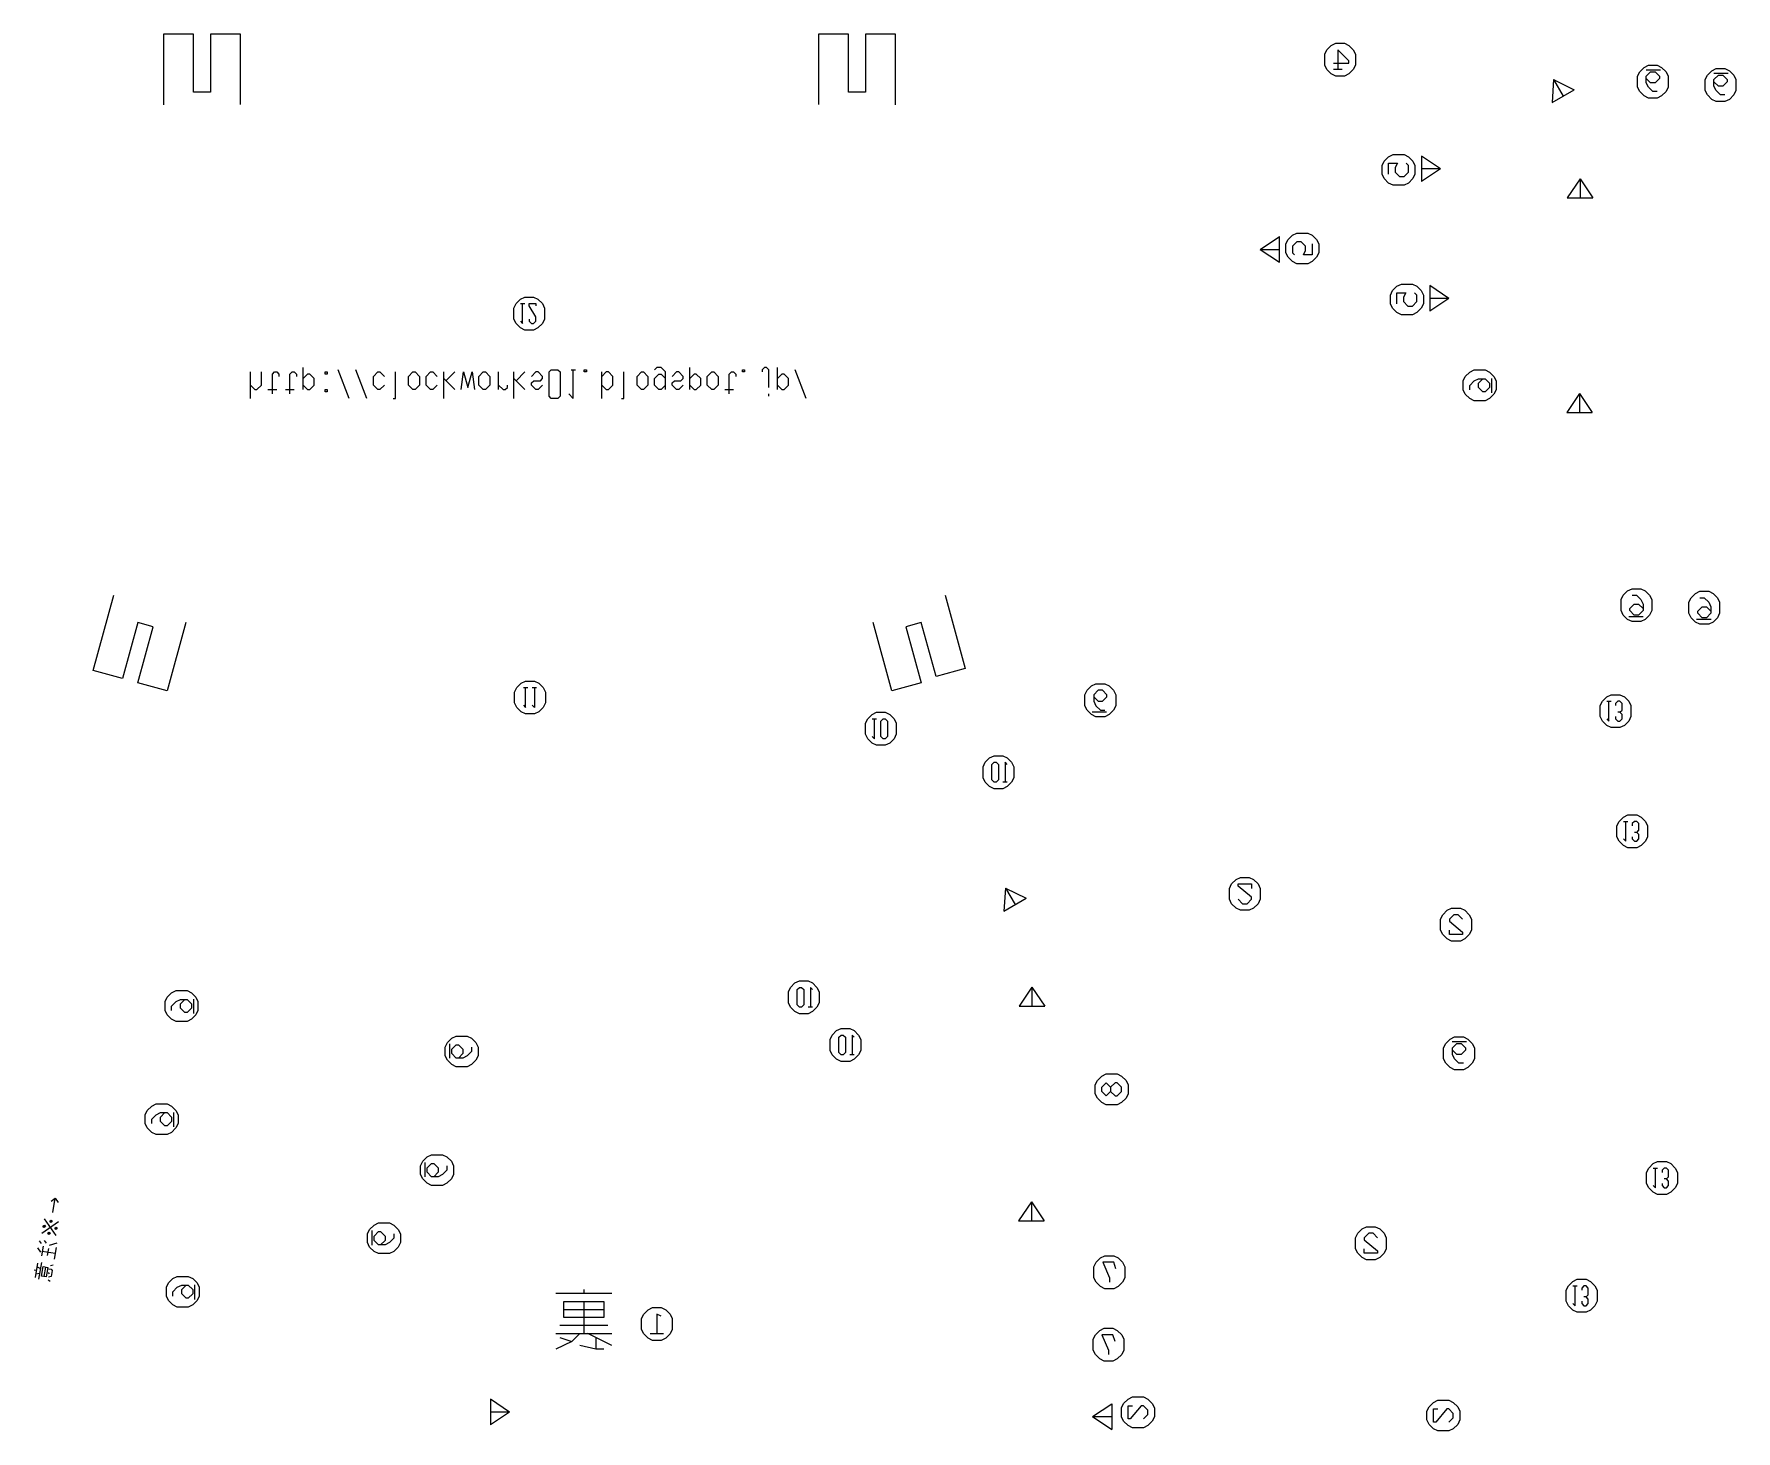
# Model space of a CAD drawing. Units: millimetres on the paper. Extents: x -203 to 63, y -144 to 75.
import ezdxf

# ---------------------------------------------------------------- set-up
doc = ezdxf.new("R2010")
doc.units = ezdxf.units.MM
doc.layers.add('1-D', color=5, linetype='Continuous', lineweight=25)

msp = doc.modelspace()

# ---------------------------------------------------------------- linework, layer by layer
at = {"layer": '1-D'}
for p, q in [((-182.56, 74.784), (-182.56, 63.731)), ((-177.91, 74.784), (-182.56, 74.784)), ((-177.91, 65.684), (-177.91, 74.784)), ((-175.21, 74.784), (-175.21, 65.684)), ((-170.56, 74.784), (-175.21, 74.784)), ((-170.56, 63.784), (-170.56, 74.784)), ((-80.06, 74.784), (-80.06, 63.784)), ((-75.41, 74.784), (-80.06, 74.784)), ((-75.41, 65.684), (-75.41, 74.784)), ((-72.71, 74.784), (-72.71, 65.684)), ((-68.06, 74.784), (-72.71, 74.784)), ((-68.06, 63.731), (-68.06, 74.784)), ((48.416, 68.873), (49.103, 69.561)), ((49.103, 69.561), (49.791, 69.905)), ((49.791, 69.905), (51.166, 69.905)), ((51.166, 69.905), (51.853, 69.561)), ((51.853, 69.561), (52.541, 68.873)), ((59.703, 69.028), (60.39, 69.372)), ((60.39, 69.372), (61.765, 69.372)), ((61.765, 69.372), (62.453, 69.028)), ((1.884, 69.22), (0.509, 69.22)), ((34.946, 67.649), (34.714, 64.051)), ((34.946, 67.649), (38.179, 66.051)), ((34.946, 67.649), (36.446, 65.051)), ((48.072, 68.186), (48.416, 68.873)), ((48.072, 66.467), (48.072, 68.186)), ((49.414, 69.178), (51.671, 69.178)), ((49.447, 68.186), (50.135, 68.873)), ((49.447, 67.155), (49.447, 68.186)), ((50.135, 67.155), (49.447, 67.842)), ((49.791, 66.467), (49.447, 67.155)), ((50.135, 68.873), (50.822, 68.873)), ((50.822, 67.155), (50.135, 67.155)), ((50.822, 68.873), (51.51, 68.186)), ((51.51, 67.842), (50.822, 67.155)), ((51.51, 68.186), (51.51, 67.842)), ((52.541, 68.873), (52.885, 68.186)), ((52.885, 68.186), (52.885, 66.467)), ((58.672, 67.653), (59.015, 68.341)), ((58.672, 65.934), (58.672, 67.653)), ((59.015, 68.341), (59.703, 69.028)), ((60.014, 68.645), (62.271, 68.645)), ((60.047, 67.653), (60.734, 68.341)), ((60.047, 66.622), (60.047, 67.653)), ((60.734, 66.622), (60.047, 67.309)), ((60.39, 65.934), (60.047, 66.622)), ((60.734, 68.341), (61.422, 68.341)), ((61.422, 66.622), (60.734, 66.622)), ((61.422, 68.341), (62.109, 67.653)), ((62.109, 67.309), (61.422, 66.622)), ((62.109, 67.653), (62.109, 67.309)), ((62.453, 69.028), (63.14, 68.341)), ((63.14, 68.341), (63.484, 67.653)), ((63.484, 67.653), (63.484, 65.934)), ((-175.21, 65.684), (-177.91, 65.684)), ((-72.71, 65.684), (-75.41, 65.684)), ((34.714, 64.051), (38.179, 66.051)), ((48.416, 65.78), (48.072, 66.467)), ((49.103, 65.092), (48.416, 65.78)), ((49.791, 64.748), (49.103, 65.092)), ((50.478, 65.78), (49.791, 66.467)), ((51.166, 64.748), (49.791, 64.748)), ((51.166, 65.78), (50.478, 65.78)), ((51.853, 65.092), (51.166, 64.748)), ((52.541, 65.78), (51.853, 65.092)), ((52.885, 66.467), (52.541, 65.78)), ((59.015, 65.247), (58.672, 65.934)), ((59.703, 64.559), (59.015, 65.247)), ((60.39, 64.216), (59.703, 64.559)), ((61.078, 65.247), (60.39, 65.934)), ((61.765, 64.216), (60.39, 64.216)), ((61.765, 65.247), (61.078, 65.247)), ((62.453, 64.559), (61.765, 64.216)), ((63.14, 65.247), (62.453, 64.559)), ((63.484, 65.934), (63.14, 65.247)), ((9.131, 55.593), (9.818, 55.937)), ((9.818, 55.937), (11.537, 55.937)), ((11.537, 55.937), (12.224, 55.593)), ((8.099, 54.218), (8.443, 54.906)), ((8.099, 52.843), (8.099, 54.218)), ((8.443, 54.906), (9.131, 55.593)), ((9.131, 54.562), (10.506, 54.562)), ((9.131, 52.843), (9.131, 54.562)), ((10.506, 54.562), (10.162, 53.875)), ((10.162, 53.875), (10.162, 53.187)), ((12.224, 54.218), (11.881, 54.562)), ((12.224, 55.593), (12.912, 54.906)), ((12.224, 53.187), (12.224, 54.218)), ((12.912, 54.906), (13.256, 54.218)), ((13.256, 54.218), (13.256, 52.843)), ((14.254, 55.697), (14.254, 51.697)), ((17.254, 53.697), (14.254, 55.697)), ((17.254, 53.697), (14.254, 51.697)), ((17.254, 53.697), (14.254, 53.697)), ((8.443, 52.156), (8.099, 52.843)), ((9.131, 51.468), (8.443, 52.156)), ((9.818, 51.125), (9.131, 51.468)), ((11.537, 51.125), (9.818, 51.125)), ((10.162, 53.187), (10.849, 52.5)), ((10.849, 52.5), (11.537, 52.5)), ((11.537, 52.5), (12.224, 53.187)), ((12.224, 51.468), (11.537, 51.125)), ((12.912, 52.156), (12.224, 51.468)), ((13.256, 52.843), (12.912, 52.156)), ((39.09, 52.15), (37.09, 49.15)), ((39.09, 52.15), (41.09, 49.15)), ((39.09, 52.15), (39.09, 49.15)), ((37.09, 49.15), (41.09, 49.15)), ((-10.951, 41.077), (-7.951, 43.077)), ((-7.951, 39.077), (-7.951, 43.077)), ((-6.954, 41.931), (-6.61, 42.618)), ((-6.61, 42.618), (-5.922, 43.306)), ((-5.922, 43.306), (-5.235, 43.649)), ((-5.235, 43.649), (-3.516, 43.649)), ((-3.516, 43.649), (-2.829, 43.306)), ((-2.829, 43.306), (-2.141, 42.618)), ((-2.141, 42.618), (-1.797, 41.931)), ((-10.951, 41.077), (-7.951, 39.077)), ((-10.951, 41.077), (-7.951, 41.077)), ((-6.954, 40.556), (-6.954, 41.931)), ((-6.61, 39.868), (-6.954, 40.556)), ((-5.235, 42.274), (-5.922, 41.587)), ((-5.922, 41.587), (-5.922, 40.556)), ((-5.922, 40.556), (-5.579, 40.212)), ((-4.547, 42.274), (-5.235, 42.274)), ((-3.86, 41.587), (-4.547, 42.274)), ((-4.204, 40.212), (-3.86, 40.899)), ((-2.829, 40.212), (-4.204, 40.212)), ((-3.86, 40.899), (-3.86, 41.587)), ((-2.829, 41.931), (-2.829, 40.212)), ((-1.797, 40.556), (-2.141, 39.868)), ((-1.797, 41.931), (-1.797, 40.556)), ((-5.922, 39.181), (-6.61, 39.868)), ((-5.235, 38.837), (-5.922, 39.181)), ((-3.516, 38.837), (-5.235, 38.837)), ((-2.829, 39.181), (-3.516, 38.837)), ((-2.141, 39.868), (-2.829, 39.181)), ((9.408, 33.939), (9.752, 34.626)), ((9.752, 34.626), (10.439, 35.314)), ((10.439, 35.314), (11.127, 35.657)), ((11.127, 35.657), (12.845, 35.657)), ((12.845, 35.657), (13.533, 35.314)), ((13.533, 35.314), (14.22, 34.626)), ((14.22, 34.626), (14.564, 33.939)), ((15.562, 35.418), (15.562, 31.418)), ((18.562, 33.418), (15.562, 35.418)), ((-126.732, 32.595), (-126.044, 32.595)), ((9.408, 32.564), (9.408, 33.939)), ((9.752, 31.876), (9.408, 32.564)), ((10.439, 34.282), (11.814, 34.282)), ((10.439, 32.564), (10.439, 34.282)), ((11.814, 34.282), (11.47, 33.595)), ((11.47, 33.595), (11.47, 32.907)), ((11.47, 32.907), (12.158, 32.22)), ((12.158, 32.22), (12.845, 32.22)), ((12.845, 32.22), (13.533, 32.907)), ((13.533, 33.939), (13.189, 34.282)), ((13.533, 32.907), (13.533, 33.939)), ((14.564, 32.564), (14.22, 31.876)), ((14.564, 33.939), (14.564, 32.564)), ((18.562, 33.418), (15.562, 31.418)), ((18.562, 33.418), (15.562, 33.418)), ((10.439, 31.189), (9.752, 31.876)), ((11.127, 30.845), (10.439, 31.189)), ((12.845, 30.845), (11.127, 30.845)), ((13.533, 31.189), (12.845, 30.845)), ((14.22, 31.876), (13.533, 31.189)), ((-168.988, 17.775), (-168.988, 21.9)), ((-160.738, 19.15), (-160.738, 22.587)), ((-153.52, 17.775), (-155.238, 22.243)), ((-150.77, 17.775), (-152.488, 22.243)), ((-138.738, 17.775), (-138.738, 21.9)), ((-138.395, 20.525), (-137.02, 21.9)), ((-130.145, 19.15), (-130.145, 21.9)), ((-127.738, 17.775), (-127.738, 21.9)), ((-127.395, 20.525), (-126.02, 21.9)), ((-118.801, 22.243), (-118.113, 22.243)), ((-113.988, 17.775), (-113.988, 21.9)), ((-100.238, 19.15), (-100.238, 22.587)), ((-86.488, 19.15), (-86.488, 22.587)), ((-82.02, 17.775), (-83.738, 22.243)), ((21.132, 21.187), (21.82, 21.875)), ((21.82, 21.875), (22.507, 22.218)), ((22.507, 22.218), (24.226, 22.218)), ((24.226, 22.218), (24.914, 21.875)), ((24.914, 21.875), (25.601, 21.187)), ((-166.238, 19.15), (-164.863, 19.15)), ((-163.488, 19.15), (-162.113, 19.15)), ((-137.02, 19.15), (-138.738, 20.868)), ((-126.02, 19.15), (-127.738, 20.868)), ((-94.738, 19.15), (-93.363, 19.15)), ((20.789, 20.5), (21.132, 21.187)), ((20.789, 19.125), (20.789, 20.5)), ((21.132, 18.437), (20.789, 19.125)), ((21.82, 19.812), (22.507, 20.5)), ((21.82, 19.125), (21.82, 19.812)), ((22.507, 20.5), (23.195, 20.843)), ((23.195, 20.156), (23.882, 20.843)), ((23.195, 20.843), (24.226, 20.843)), ((23.195, 19.468), (23.195, 20.156)), ((23.882, 18.781), (23.195, 19.468)), ((24.226, 18.781), (23.882, 18.781)), ((24.226, 20.843), (24.914, 20.156)), ((24.914, 19.468), (24.226, 18.781)), ((24.914, 20.156), (24.914, 19.468)), ((25.218, 20.876), (25.218, 18.619)), ((25.601, 21.187), (25.945, 20.5)), ((25.945, 19.125), (25.601, 18.437)), ((25.945, 20.5), (25.945, 19.125)), ((-87.863, 18.118), (-87.863, 18.462)), ((21.82, 17.75), (21.132, 18.437)), ((22.507, 17.406), (21.82, 17.75)), ((24.226, 17.406), (22.507, 17.406)), ((24.914, 17.75), (24.226, 17.406)), ((25.601, 18.437), (24.914, 17.75)), ((39.005, 18.56), (37.005, 15.56)), ((39.005, 18.56), (41.005, 15.56)), ((39.005, 18.56), (39.005, 15.56)), ((37.005, 15.56), (41.005, 15.56)), ((45.501, -13.726), (45.845, -13.039)), ((45.845, -13.039), (46.532, -12.351)), ((46.532, -12.351), (47.22, -12.008)), ((47.22, -12.008), (48.595, -12.008)), ((47.22, -13.039), (47.907, -13.039)), ((47.907, -13.039), (48.595, -13.726)), ((48.595, -12.008), (49.282, -12.351)), ((49.282, -12.351), (49.97, -13.039)), ((49.97, -13.039), (50.314, -13.726)), ((56.463, -13.453), (57.151, -12.765)), ((57.151, -12.765), (57.838, -12.421)), ((57.838, -12.421), (59.213, -12.421)), ((59.213, -12.421), (59.901, -12.765)), ((59.901, -12.765), (60.588, -13.453)), ((45.501, -15.445), (45.501, -13.726)), ((45.845, -16.133), (45.501, -15.445)), ((46.876, -15.101), (47.564, -14.414)), ((46.876, -15.445), (46.876, -15.101)), ((47.564, -16.133), (46.876, -15.445)), ((47.564, -14.414), (48.251, -14.414)), ((48.251, -14.414), (48.939, -15.101)), ((48.939, -15.445), (48.251, -16.133)), ((48.595, -13.726), (48.939, -14.414)), ((48.939, -14.414), (48.939, -15.445)), ((50.314, -15.445), (49.97, -16.133)), ((50.314, -13.726), (50.314, -15.445)), ((56.12, -14.14), (56.463, -13.453)), ((56.12, -15.859), (56.12, -14.14)), ((56.463, -16.546), (56.12, -15.859)), ((57.495, -15.515), (58.182, -14.828)), ((57.495, -15.859), (57.495, -15.515)), ((58.182, -16.546), (57.495, -15.859)), ((57.838, -13.453), (58.526, -13.453)), ((58.182, -14.828), (58.87, -14.828)), ((58.526, -13.453), (59.213, -14.14)), ((58.87, -14.828), (59.557, -15.515)), ((59.557, -15.859), (58.87, -16.546)), ((59.213, -14.14), (59.557, -14.828)), ((59.557, -14.828), (59.557, -15.859)), ((60.588, -13.453), (60.932, -14.14)), ((60.932, -15.859), (60.588, -16.546)), ((60.932, -14.14), (60.932, -15.859)), ((-184.18, -17.954), (-186.611, -17.288)), ((-64.009, -17.288), (-66.439, -17.954)), ((46.532, -16.82), (45.845, -16.133)), ((47.22, -17.164), (46.532, -16.82)), ((48.972, -16.437), (46.715, -16.437)), ((48.595, -17.164), (47.22, -17.164)), ((48.251, -16.133), (47.564, -16.133)), ((49.282, -16.82), (48.595, -17.164)), ((49.97, -16.133), (49.282, -16.82)), ((57.151, -17.234), (56.463, -16.546)), ((57.838, -17.578), (57.151, -17.234)), ((59.59, -16.851), (57.333, -16.851)), ((59.213, -17.578), (57.838, -17.578)), ((58.87, -16.546), (58.182, -16.546)), ((59.901, -17.234), (59.213, -17.578)), ((60.588, -16.546), (59.901, -17.234)), ((-126.262, -27.49), (-125.575, -27.49)), ((-124.887, -27.49), (-124.2, -27.49)), ((42.585, -29.625), (43.273, -28.938)), ((43.273, -28.938), (43.96, -28.594)), ((43.96, -28.594), (45.335, -28.594)), ((45.335, -28.594), (46.023, -28.938)), ((46.023, -28.938), (46.71, -29.625)), ((-35.023, -31.318), (-37.275, -31.318)), ((42.241, -30.313), (42.585, -29.625)), ((42.241, -32.031), (42.241, -30.313)), ((43.273, -29.625), (43.96, -29.625)), ((43.616, -32.719), (43.616, -29.625)), ((44.991, -29.625), (44.648, -29.969)), ((44.648, -29.969), (44.648, -30.313)), ((45.335, -29.625), (44.991, -29.625)), ((45.335, -31.344), (44.991, -31.344)), ((45.679, -29.969), (45.335, -29.625)), ((45.335, -31.344), (45.679, -31)), ((45.679, -31.688), (45.335, -31.344)), ((45.679, -31), (45.679, -29.969)), ((45.679, -32.375), (45.679, -31.688)), ((46.71, -29.625), (47.054, -30.313)), ((47.054, -30.313), (47.054, -32.031)), ((-71.692, -32.387), (-71.005, -32.387)), ((42.585, -32.719), (42.241, -32.031)), ((43.273, -33.406), (42.585, -32.719)), ((43.273, -32.375), (43.616, -32.719)), ((43.96, -33.75), (43.273, -33.406)), ((45.335, -33.75), (43.96, -33.75)), ((44.648, -32.031), (44.648, -32.375)), ((44.648, -32.375), (44.991, -32.719)), ((44.991, -32.719), (45.335, -32.719)), ((45.335, -32.719), (45.679, -32.375)), ((46.023, -33.406), (45.335, -33.75)), ((46.71, -32.719), (46.023, -33.406)), ((47.054, -32.031), (46.71, -32.719)), ((-50.553, -42.273), (-51.241, -42.273)), ((45.196, -48.425), (45.884, -47.738)), ((45.884, -47.738), (46.571, -47.394)), ((46.571, -47.394), (47.946, -47.394)), ((47.946, -47.394), (48.634, -47.738)), ((48.634, -47.738), (49.321, -48.425)), ((44.852, -49.113), (45.196, -48.425)), ((44.852, -50.832), (44.852, -49.113)), ((45.884, -48.425), (46.571, -48.425)), ((46.227, -51.519), (46.227, -48.425)), ((47.602, -48.425), (47.259, -48.769)), ((47.259, -48.769), (47.259, -49.113)), ((47.946, -48.425), (47.602, -48.425)), ((47.946, -50.144), (47.602, -50.144)), ((48.29, -48.769), (47.946, -48.425)), ((47.946, -50.144), (48.29, -49.8)), ((48.29, -50.488), (47.946, -50.144)), ((48.29, -49.8), (48.29, -48.769)), ((48.29, -51.175), (48.29, -50.488)), ((49.321, -48.425), (49.665, -49.113)), ((49.665, -49.113), (49.665, -50.832)), ((45.196, -51.519), (44.852, -50.832)), ((45.884, -52.207), (45.196, -51.519)), ((45.884, -51.175), (46.227, -51.519)), ((46.571, -52.55), (45.884, -52.207)), ((47.946, -52.55), (46.571, -52.55)), ((47.259, -50.832), (47.259, -51.175)), ((47.259, -51.175), (47.602, -51.519)), ((47.602, -51.519), (47.946, -51.519)), ((47.946, -51.519), (48.29, -51.175)), ((48.634, -52.207), (47.946, -52.55)), ((49.321, -51.519), (48.634, -52.207)), ((49.665, -50.832), (49.321, -51.519)), ((-50.828, -58.856), (-51.06, -62.454)), ((-51.06, -62.454), (-47.596, -60.454)), ((-50.828, -58.856), (-47.596, -60.454)), ((-50.828, -58.856), (-49.328, -61.454)), ((-46.684, -74.355), (-48.684, -77.355)), ((-46.684, -74.355), (-44.684, -77.355)), ((-46.684, -74.355), (-46.684, -77.355)), ((-182.343, -76.625), (-182, -75.938)), ((-182.343, -78), (-182.343, -76.625)), ((-182, -75.938), (-181.312, -75.25)), ((-181.312, -75.25), (-180.625, -74.906)), ((-181.312, -77.313), (-180.625, -76.625)), ((-180.625, -74.906), (-178.906, -74.906)), ((-180.625, -76.625), (-179.937, -76.281)), ((-179.937, -76.969), (-179.25, -76.281)), ((-179.937, -76.281), (-178.906, -76.281)), ((-179.937, -77.656), (-179.937, -76.969)), ((-178.906, -74.906), (-178.218, -75.25)), ((-178.906, -76.281), (-178.218, -76.969)), ((-178.218, -75.25), (-177.531, -75.938)), ((-178.218, -76.969), (-178.218, -77.656)), ((-177.914, -76.248), (-177.914, -78.505)), ((-177.531, -75.938), (-177.187, -76.625)), ((-177.187, -76.625), (-177.187, -78)), ((-182, -78.688), (-182.343, -78)), ((-181.312, -79.375), (-182, -78.688)), ((-181.312, -78), (-181.312, -77.313)), ((-180.625, -79.719), (-181.312, -79.375)), ((-178.906, -79.719), (-180.625, -79.719)), ((-179.25, -78.344), (-179.937, -77.656)), ((-178.906, -78.344), (-179.25, -78.344)), ((-178.218, -77.656), (-178.906, -78.344)), ((-178.218, -79.375), (-178.906, -79.719)), ((-177.531, -78.688), (-178.218, -79.375)), ((-177.187, -78), (-177.531, -78.688)), ((-81.018, -77.49), (-81.705, -77.49)), ((-48.684, -77.355), (-44.684, -77.355)), ((-138.161, -83.046), (-137.474, -82.358)), ((-137.474, -82.358), (-136.786, -82.014)), ((-136.786, -82.014), (-135.067, -82.014)), ((-135.067, -82.014), (-134.38, -82.358)), ((-134.38, -82.358), (-133.692, -83.046)), ((18.076, -83.171), (18.764, -82.483)), ((18.764, -82.483), (19.451, -82.14)), ((19.451, -82.14), (20.826, -82.14)), ((20.826, -82.14), (21.514, -82.483)), ((21.514, -82.483), (22.201, -83.171)), ((-138.505, -83.733), (-138.161, -83.046)), ((-138.505, -85.108), (-138.505, -83.733)), ((-138.161, -85.796), (-138.505, -85.108)), ((-137.778, -85.485), (-137.778, -83.228)), ((-137.474, -84.077), (-136.786, -83.389)), ((-137.474, -84.764), (-137.474, -84.077)), ((-136.786, -85.452), (-137.474, -84.764)), ((-136.786, -83.389), (-136.442, -83.389)), ((-136.442, -83.389), (-135.755, -84.077)), ((-135.755, -84.764), (-136.442, -85.452)), ((-135.755, -84.077), (-135.755, -84.764)), ((-135.067, -85.108), (-135.755, -85.452)), ((-134.38, -84.421), (-135.067, -85.108)), ((-134.38, -83.733), (-134.38, -84.421)), ((-133.692, -83.046), (-133.349, -83.733)), ((-133.349, -85.108), (-133.692, -85.796)), ((-133.349, -83.733), (-133.349, -85.108)), ((-74.494, -84.946), (-75.181, -84.946)), ((17.733, -83.858), (18.076, -83.171)), ((17.733, -85.577), (17.733, -83.858)), ((19.075, -82.866), (21.332, -82.866)), ((19.108, -83.858), (19.795, -83.171)), ((19.108, -84.89), (19.108, -83.858)), ((19.795, -84.89), (19.108, -84.202)), ((19.451, -85.577), (19.108, -84.89)), ((19.795, -83.171), (20.483, -83.171)), ((20.483, -84.89), (19.795, -84.89)), ((20.483, -83.171), (21.17, -83.858)), ((21.17, -84.202), (20.483, -84.89)), ((21.17, -83.858), (21.17, -84.202)), ((22.201, -83.171), (22.545, -83.858)), ((22.545, -83.858), (22.545, -85.577)), ((-137.474, -86.483), (-138.161, -85.796)), ((-136.786, -86.827), (-137.474, -86.483)), ((-135.755, -85.452), (-136.786, -85.452)), ((-135.067, -86.827), (-136.786, -86.827)), ((-134.38, -86.483), (-135.067, -86.827)), ((-133.692, -85.796), (-134.38, -86.483)), ((18.076, -86.265), (17.733, -85.577)), ((18.764, -86.952), (18.076, -86.265)), ((19.451, -87.296), (18.764, -86.952)), ((20.139, -86.265), (19.451, -85.577)), ((20.826, -87.296), (19.451, -87.296)), ((20.826, -86.265), (20.139, -86.265)), ((21.514, -86.952), (20.826, -87.296)), ((22.201, -86.265), (21.514, -86.952)), ((22.545, -85.577), (22.201, -86.265)), ((-185.121, -93.651), (-184.434, -92.964)), ((-184.434, -92.964), (-183.746, -92.62)), ((-183.746, -92.62), (-182.027, -92.62)), ((-182.027, -92.62), (-181.34, -92.964)), ((-181.34, -92.964), (-180.652, -93.651)), ((-185.465, -94.339), (-185.121, -93.651)), ((-185.465, -95.714), (-185.465, -94.339)), ((-185.121, -96.401), (-185.465, -95.714)), ((-184.434, -95.026), (-183.746, -94.339)), ((-184.434, -95.714), (-184.434, -95.026)), ((-183.746, -94.339), (-183.059, -93.995)), ((-183.059, -94.683), (-182.371, -93.995)), ((-183.059, -93.995), (-182.027, -93.995)), ((-183.059, -95.37), (-183.059, -94.683)), ((-182.371, -96.058), (-183.059, -95.37)), ((-182.027, -93.995), (-181.34, -94.683)), ((-181.34, -95.37), (-182.027, -96.058)), ((-181.34, -94.683), (-181.34, -95.37)), ((-181.035, -93.962), (-181.035, -96.219)), ((-180.652, -93.651), (-180.309, -94.339)), ((-180.309, -95.714), (-180.652, -96.401)), ((-180.309, -94.339), (-180.309, -95.714)), ((-184.434, -97.089), (-185.121, -96.401)), ((-183.746, -97.433), (-184.434, -97.089)), ((-182.027, -97.433), (-183.746, -97.433)), ((-182.027, -96.058), (-182.371, -96.058)), ((-181.34, -97.089), (-182.027, -97.433)), ((-180.652, -96.401), (-181.34, -97.089)), ((-142.011, -101.615), (-141.323, -100.928)), ((-141.323, -100.928), (-140.636, -100.584)), ((-140.636, -100.584), (-138.917, -100.584)), ((-138.917, -100.584), (-138.23, -100.928)), ((-138.23, -100.928), (-137.542, -101.615)), ((-142.355, -102.303), (-142.011, -101.615)), ((-142.355, -103.678), (-142.355, -102.303)), ((-142.011, -104.365), (-142.355, -103.678)), ((-141.628, -104.055), (-141.628, -101.798)), ((-141.323, -102.647), (-140.636, -101.959)), ((-141.323, -103.334), (-141.323, -102.647)), ((-140.636, -104.022), (-141.323, -103.334)), ((-140.636, -101.959), (-140.292, -101.959)), ((-140.292, -101.959), (-139.605, -102.647)), ((-139.605, -103.334), (-140.292, -104.022)), ((-139.605, -102.647), (-139.605, -103.334)), ((-138.917, -103.678), (-139.605, -104.022)), ((-138.23, -102.99), (-138.917, -103.678)), ((-138.23, -102.303), (-138.23, -102.99)), ((-137.542, -101.615), (-137.198, -102.303)), ((-137.198, -103.678), (-137.542, -104.365)), ((-137.198, -102.303), (-137.198, -103.678)), ((49.508, -103.351), (49.852, -102.664)), ((49.508, -105.07), (49.508, -103.351)), ((49.852, -102.664), (50.539, -101.976)), ((50.539, -101.976), (51.227, -101.632)), ((50.539, -102.664), (51.227, -102.664)), ((50.883, -105.757), (50.883, -102.664)), ((51.227, -101.632), (52.602, -101.632)), ((52.258, -102.664), (51.914, -103.007)), ((51.914, -103.007), (51.914, -103.351)), ((52.602, -102.664), (52.258, -102.664)), ((52.602, -101.632), (53.289, -101.976)), ((52.946, -103.007), (52.602, -102.664)), ((52.946, -104.039), (52.946, -103.007)), ((53.289, -101.976), (53.977, -102.664)), ((53.977, -102.664), (54.321, -103.351)), ((54.321, -103.351), (54.321, -105.07)), ((-141.323, -105.053), (-142.011, -104.365)), ((-140.636, -105.397), (-141.323, -105.053)), ((-139.605, -104.022), (-140.636, -104.022)), ((-138.917, -105.397), (-140.636, -105.397)), ((-138.23, -105.053), (-138.917, -105.397)), ((-137.542, -104.365), (-138.23, -105.053)), ((49.852, -105.757), (49.508, -105.07)), ((50.539, -106.445), (49.852, -105.757)), ((50.539, -105.414), (50.883, -105.757)), ((51.227, -106.789), (50.539, -106.445)), ((51.914, -105.07), (51.914, -105.414)), ((51.914, -105.414), (52.258, -105.757)), ((52.602, -104.382), (52.258, -104.382)), ((52.258, -105.757), (52.602, -105.757)), ((52.602, -104.382), (52.946, -104.039)), ((52.946, -104.726), (52.602, -104.382)), ((52.602, -105.757), (52.946, -105.414)), ((53.289, -106.445), (52.602, -106.789)), ((52.946, -105.414), (52.946, -104.726)), ((53.977, -105.757), (53.289, -106.445)), ((54.321, -105.07), (53.977, -105.757)), ((-199.923, -109.601), (-199.532, -107.385)), ((-46.77, -107.945), (-48.77, -110.945)), ((-46.77, -107.945), (-44.77, -110.945)), ((-46.77, -107.945), (-46.77, -110.945)), ((52.602, -106.789), (51.227, -106.789)), ((-201.638, -112.852), (-199.032, -111.027)), ((-201.443, -111.744), (-201.074, -111.809)), ((-201.226, -111.592), (-201.291, -111.962)), ((-201.248, -110.636), (-199.423, -113.243)), ((-200.357, -110.984), (-199.988, -111.049)), ((-200.14, -110.832), (-200.205, -111.201)), ((-150.325, -112.277), (-149.638, -111.59)), ((-149.638, -111.59), (-148.95, -111.246)), ((-148.95, -111.246), (-147.231, -111.246)), ((-147.231, -111.246), (-146.544, -111.59)), ((-146.544, -111.59), (-145.856, -112.277)), ((-48.77, -110.945), (-44.77, -110.945)), ((-202.04, -114.051), (-201.736, -114.485)), ((-201.269, -113.996), (-200.965, -114.431)), ((-200.683, -112.83), (-200.313, -112.895)), ((-200.465, -112.678), (-200.53, -113.048)), ((-200.443, -114.713), (-199.238, -114.354)), ((-199.597, -112.07), (-199.227, -112.135)), ((-199.379, -111.918), (-199.444, -112.287)), ((-150.669, -112.965), (-150.325, -112.277)), ((-150.669, -114.34), (-150.669, -112.965)), ((-150.325, -115.027), (-150.669, -114.34)), ((-149.942, -114.717), (-149.942, -112.46)), ((-149.638, -113.309), (-148.95, -112.621)), ((-149.638, -113.996), (-149.638, -113.309)), ((-148.95, -114.684), (-149.638, -113.996)), ((-148.95, -112.621), (-148.606, -112.621)), ((-148.606, -112.621), (-147.919, -113.309)), ((-147.919, -113.996), (-148.606, -114.684)), ((-147.919, -113.309), (-147.919, -113.996)), ((-147.231, -114.34), (-147.919, -114.684)), ((-146.544, -113.652), (-147.231, -114.34)), ((-146.544, -112.965), (-146.544, -113.652)), ((-145.856, -112.277), (-145.513, -112.965)), ((-145.513, -114.34), (-145.856, -115.027)), ((-145.513, -112.965), (-145.513, -114.34)), ((-201.779, -115.81), (-202.235, -115.159)), ((-201.432, -114.92), (-201.692, -116.397)), ((-201.562, -115.658), (-199.531, -116.016)), ((-200.736, -116.375), (-200.541, -115.267)), ((-199.368, -115.093), (-199.694, -116.94)), ((-149.638, -115.715), (-150.325, -115.027)), ((-148.95, -116.059), (-149.638, -115.715)), ((-147.919, -114.684), (-148.95, -114.684)), ((-147.231, -116.059), (-148.95, -116.059)), ((-146.544, -115.715), (-147.231, -116.059)), ((-145.856, -115.027), (-146.544, -115.715)), ((-202.843, -118.605), (-202.474, -118.671)), ((-202.279, -117.563), (-202.669, -119.778)), ((-202.572, -119.224), (-201.985, -119.138)), ((-202.376, -118.117), (-201.855, -118.399)), ((-201.692, -117.476), (-202.148, -120.061)), ((-201.051, -118.16), (-201.312, -119.637)), ((-200.627, -118.996), (-200.475, -119.213)), ((-200.247, -117.921), (-199.846, -117.801)), ((-181.108, -119.961), (-180.42, -119.617)), ((-180.42, -119.617), (-178.702, -119.617)), ((-178.702, -119.617), (-178.014, -119.961)), ((-200.638, -120.137), (-200.301, -120.386)), ((-182.139, -121.336), (-181.795, -120.648)), ((-182.139, -122.711), (-182.139, -121.336)), ((-181.795, -120.648), (-181.108, -119.961)), ((-181.108, -122.023), (-180.42, -121.336)), ((-181.108, -122.711), (-181.108, -122.023)), ((-180.42, -121.336), (-179.733, -120.992)), ((-179.733, -121.68), (-179.045, -120.992)), ((-179.733, -120.992), (-178.702, -120.992)), ((-179.733, -122.367), (-179.733, -121.68)), ((-179.045, -123.055), (-179.733, -122.367)), ((-178.702, -120.992), (-178.014, -121.68)), ((-178.014, -122.367), (-178.702, -123.055)), ((-178.014, -119.961), (-177.327, -120.648)), ((-178.014, -121.68), (-178.014, -122.367)), ((-177.71, -120.959), (-177.71, -123.216)), ((-177.327, -120.648), (-176.983, -121.336)), ((-176.983, -121.336), (-176.983, -122.711)), ((-112.449, -122.288), (-121.199, -122.288)), ((-116.824, -121.663), (-116.824, -122.288)), ((36.934, -121.8), (37.277, -121.112)), ((36.934, -123.518), (36.934, -121.8)), ((37.277, -121.112), (37.965, -120.425)), ((37.965, -120.425), (38.652, -120.081)), ((37.965, -121.112), (38.652, -121.112)), ((38.309, -124.206), (38.309, -121.112)), ((38.652, -120.081), (40.027, -120.081)), ((39.684, -121.112), (39.34, -121.456)), ((39.34, -121.456), (39.34, -121.8)), ((40.027, -121.112), (39.684, -121.112)), ((40.027, -120.081), (40.715, -120.425)), ((40.371, -121.456), (40.027, -121.112)), ((40.027, -122.831), (40.371, -122.487)), ((40.371, -122.487), (40.371, -121.456)), ((40.715, -120.425), (41.402, -121.112)), ((41.402, -121.112), (41.746, -121.8)), ((41.746, -121.8), (41.746, -123.518)), ((-181.795, -123.398), (-182.139, -122.711)), ((-181.108, -124.086), (-181.795, -123.398)), ((-180.42, -124.43), (-181.108, -124.086)), ((-178.702, -124.43), (-180.42, -124.43)), ((-178.702, -123.055), (-179.045, -123.055)), ((-178.014, -124.086), (-178.702, -124.43)), ((-177.327, -123.398), (-178.014, -124.086)), ((-176.983, -122.711), (-177.327, -123.398)), ((-119.949, -124.788), (-113.699, -124.788)), ((-116.824, -123.538), (-116.824, -128.538)), ((37.277, -124.206), (36.934, -123.518)), ((37.965, -124.893), (37.277, -124.206)), ((37.965, -123.862), (38.309, -124.206)), ((38.652, -125.237), (37.965, -124.893)), ((39.34, -123.518), (39.34, -123.862)), ((39.34, -123.862), (39.684, -124.206)), ((40.027, -122.831), (39.684, -122.831)), ((39.684, -124.206), (40.027, -124.206)), ((40.371, -123.175), (40.027, -122.831)), ((40.027, -124.206), (40.371, -123.862)), ((40.715, -124.893), (40.027, -125.237)), ((40.371, -123.862), (40.371, -123.175)), ((41.402, -124.206), (40.715, -124.893)), ((41.746, -123.518), (41.402, -124.206)), ((-113.074, -127.288), (-120.574, -127.288)), ((40.027, -125.237), (38.652, -125.237)), ((-121.199, -128.538), (-112.449, -128.538)), ((-120.574, -129.163), (-118.699, -129.788)), ((-112.449, -130.413), (-116.199, -128.538)), ((-114.949, -129.163), (-114.949, -131.038)), ((-104.344, -128.623), (-106.407, -128.623)), ((-131.428, -138.855), (-131.428, -142.855)), ((-128.428, -140.855), (-131.428, -138.855)), ((-128.428, -140.855), (-131.428, -142.855)), ((-128.428, -140.855), (-131.428, -140.855)), ((-37.205, -141.563), (-34.205, -139.563)), ((-34.205, -139.563), (-34.205, -143.563)), ((-37.205, -141.563), (-34.205, -143.563)), ((-37.205, -141.563), (-34.205, -141.563))]:
    msp.add_line(p, q, dxfattribs=at)
for points in [[(2.227, 73.345), (2.915, 73.002), (3.602, 72.314), (3.946, 71.627), (3.946, 69.908), (3.602, 69.22), (2.915, 68.533), (2.227, 68.189), (0.852, 68.189), (0.165, 68.533), (-0.523, 69.22), (-0.866, 69.908), (-0.866, 71.627), (-0.523, 72.314), (0.165, 73.002), (0.852, 73.345)], [(-126.044, 28.47), (-126.732, 28.814), (-127.419, 29.501), (-127.763, 30.189), (-127.763, 31.908), (-127.419, 32.595), (-126.732, 33.283), (-126.044, 33.626), (-124.669, 33.626), (-123.982, 33.283), (-123.294, 32.595), (-122.951, 31.908), (-122.951, 30.189), (-123.294, 29.501), (-123.982, 28.814), (-124.669, 28.47)], [(-156.957, 21.556), (-157.301, 21.556), (-157.301, 21.9), (-156.957, 21.9)], [(-143.207, 19.15), (-143.551, 19.15), (-144.238, 19.837), (-144.238, 21.212), (-143.551, 21.9), (-143.207, 21.9), (-142.52, 21.212), (-142.52, 19.837)], [(-132.207, 19.15), (-132.551, 19.15), (-133.238, 19.837), (-133.238, 21.212), (-132.551, 21.9), (-132.207, 21.9), (-131.52, 21.212), (-131.52, 19.837)], [(-121.895, 17.775), (-122.238, 18.118), (-122.238, 21.9), (-121.895, 22.243), (-120.863, 22.243), (-120.52, 21.9), (-120.52, 18.118), (-120.863, 17.775)], [(-116.395, 21.9), (-116.738, 21.9), (-116.738, 22.243), (-116.395, 22.243)], [(-107.457, 19.15), (-107.801, 19.15), (-108.488, 19.837), (-108.488, 21.212), (-107.801, 21.9), (-107.457, 21.9), (-106.77, 21.212), (-106.77, 19.837)], [(-96.457, 19.15), (-96.801, 19.15), (-97.488, 19.837), (-97.488, 21.212), (-96.801, 21.9), (-96.457, 21.9), (-95.77, 21.212), (-95.77, 19.837)], [(-91.645, 21.9), (-91.988, 21.9), (-91.988, 22.243), (-91.645, 22.243)], [(-156.957, 18.806), (-157.301, 18.806), (-157.301, 19.15), (-156.957, 19.15)], [(-125.918, -31.615), (-126.606, -31.271), (-127.293, -30.584), (-127.637, -29.896), (-127.637, -28.177), (-127.293, -27.49), (-126.606, -26.802), (-125.918, -26.459), (-124.543, -26.459), (-123.856, -26.802), (-123.168, -27.49), (-122.825, -28.177), (-122.825, -29.896), (-123.168, -30.584), (-123.856, -31.271), (-124.543, -31.615)], [(-35.294, -26.883), (-34.606, -27.227), (-33.919, -27.914), (-33.575, -28.602), (-33.575, -30.32), (-33.919, -31.008), (-34.606, -31.695), (-35.294, -32.039), (-36.669, -32.039), (-37.356, -31.695), (-38.044, -31.008), (-38.387, -30.32), (-38.387, -28.602), (-38.044, -27.914), (-37.356, -27.227), (-36.669, -26.883)], [(-71.005, -36.512), (-71.692, -36.168), (-72.38, -35.48), (-72.723, -34.793), (-72.723, -33.074), (-72.38, -32.387), (-71.692, -31.699), (-71.005, -31.355), (-69.63, -31.355), (-68.942, -31.699), (-68.255, -32.387), (-67.911, -33.074), (-67.911, -34.793), (-68.255, -35.48), (-68.942, -36.168), (-69.63, -36.512)], [(-70.317, -32.73), (-69.973, -32.387), (-69.63, -32.387), (-69.286, -32.73), (-69.286, -35.137), (-69.63, -35.48), (-69.973, -35.48), (-70.317, -35.137)], [(-51.241, -38.148), (-50.553, -38.492), (-49.866, -39.179), (-49.522, -39.867), (-49.522, -41.586), (-49.866, -42.273), (-50.553, -42.961), (-51.241, -43.304), (-52.616, -43.304), (-53.303, -42.961), (-53.991, -42.273), (-54.334, -41.586), (-54.334, -39.867), (-53.991, -39.179), (-53.303, -38.492), (-52.616, -38.148)], [(-51.928, -41.929), (-52.272, -42.273), (-52.616, -42.273), (-52.959, -41.929), (-52.959, -39.523), (-52.616, -39.179), (-52.272, -39.179), (-51.928, -39.523)], [(-14.06, -62.338), (-14.747, -61.995), (-15.435, -61.307), (-15.778, -60.62), (-15.778, -58.901), (-15.435, -58.213), (-14.747, -57.526), (-14.06, -57.182), (-12.685, -57.182), (-11.997, -57.526), (-11.31, -58.213), (-10.966, -58.901), (-10.966, -60.62), (-11.31, -61.307), (-11.997, -61.995), (-12.685, -62.338)], [(20.36, -61.993), (21.048, -62.337), (21.735, -63.024), (22.079, -63.712), (22.079, -65.431), (21.735, -66.118), (21.048, -66.806), (20.36, -67.149), (18.985, -67.149), (18.298, -66.806), (17.61, -66.118), (17.266, -65.431), (17.266, -63.712), (17.61, -63.024), (18.298, -62.337), (18.985, -61.993)], [(-81.705, -73.365), (-81.018, -73.709), (-80.33, -74.396), (-79.987, -75.084), (-79.987, -76.803), (-80.33, -77.49), (-81.018, -78.178), (-81.705, -78.521), (-83.08, -78.521), (-83.768, -78.178), (-84.455, -77.49), (-84.799, -76.803), (-84.799, -75.084), (-84.455, -74.396), (-83.768, -73.709), (-83.08, -73.365)], [(-82.393, -77.146), (-82.737, -77.49), (-83.08, -77.49), (-83.424, -77.146), (-83.424, -74.74), (-83.08, -74.396), (-82.737, -74.396), (-82.393, -74.74)], [(-75.181, -80.821), (-74.494, -81.165), (-73.806, -81.852), (-73.463, -82.54), (-73.463, -84.259), (-73.806, -84.946), (-74.494, -85.634), (-75.181, -85.977), (-76.556, -85.977), (-77.244, -85.634), (-77.931, -84.946), (-78.275, -84.259), (-78.275, -82.54), (-77.931, -81.852), (-77.244, -81.165), (-76.556, -80.821)], [(-75.869, -84.602), (-76.213, -84.946), (-76.556, -84.946), (-76.9, -84.602), (-76.9, -82.196), (-76.556, -81.852), (-76.213, -81.852), (-75.869, -82.196)], [(-36.776, -89.67), (-36.432, -88.983), (-35.745, -88.295), (-35.057, -87.951), (-33.339, -87.951), (-32.651, -88.295), (-31.964, -88.983), (-31.62, -89.67), (-31.62, -91.045), (-31.964, -91.733), (-32.651, -92.42), (-33.339, -92.764), (-35.057, -92.764), (-35.745, -92.42), (-36.432, -91.733), (-36.776, -91.045)], [(-201.443, -111.744), (-201.226, -111.592), (-201.074, -111.809), (-201.291, -111.962)], [(-200.357, -110.984), (-200.14, -110.832), (-199.988, -111.049), (-200.205, -111.201)], [(7.043, -111.855), (7.731, -112.198), (8.418, -112.886), (8.762, -113.573), (8.762, -115.292), (8.418, -115.98), (7.731, -116.667), (7.043, -117.011), (5.668, -117.011), (4.981, -116.667), (4.293, -115.98), (3.949, -115.292), (3.949, -113.573), (4.293, -112.886), (4.981, -112.198), (5.668, -111.855)], [(-200.683, -112.83), (-200.465, -112.678), (-200.313, -112.895), (-200.53, -113.048)], [(-199.597, -112.07), (-199.379, -111.918), (-199.227, -112.135), (-199.444, -112.287)], [(-33.881, -116.393), (-33.193, -116.737), (-32.506, -117.424), (-32.162, -118.112), (-32.162, -119.831), (-32.506, -120.518), (-33.193, -121.206), (-33.881, -121.549), (-35.256, -121.549), (-35.943, -121.206), (-36.631, -120.518), (-36.975, -119.831), (-36.975, -118.112), (-36.631, -117.424), (-35.943, -116.737), (-35.256, -116.393)], [(-201.42, -118.095), (-200.682, -118.225), (-200.942, -119.702), (-201.681, -119.572)], [(-119.949, -126.038), (-119.949, -123.538), (-113.699, -123.538), (-113.699, -126.038)], [(-104.688, -124.498), (-104, -124.842), (-103.313, -125.529), (-102.969, -126.217), (-102.969, -127.936), (-103.313, -128.623), (-104, -129.311), (-104.688, -129.654), (-106.063, -129.654), (-106.75, -129.311), (-107.438, -128.623), (-107.782, -127.936), (-107.782, -126.217), (-107.438, -125.529), (-106.75, -124.842), (-106.063, -124.498)], [(-34.013, -127.726), (-33.325, -128.07), (-32.638, -128.758), (-32.294, -129.445), (-32.294, -131.164), (-32.638, -131.851), (-33.325, -132.539), (-34.013, -132.883), (-35.388, -132.883), (-36.075, -132.539), (-36.763, -131.851), (-37.107, -131.164), (-37.107, -129.445), (-36.763, -128.758), (-36.075, -128.07), (-35.388, -127.726)], [(-27.522, -141.586), (-27.866, -142.274), (-28.553, -142.961), (-29.241, -143.305), (-30.96, -143.305), (-31.647, -142.961), (-32.335, -142.274), (-32.678, -141.586), (-32.678, -140.211), (-32.335, -139.524), (-31.647, -138.836), (-30.96, -138.492), (-29.241, -138.492), (-28.553, -138.836), (-27.866, -139.524), (-27.522, -140.211)], [(20.279, -142.093), (19.935, -142.78), (19.248, -143.468), (18.56, -143.812), (16.842, -143.812), (16.154, -143.468), (15.467, -142.78), (15.123, -142.093), (15.123, -140.718), (15.467, -140.03), (16.154, -139.343), (16.842, -138.999), (18.56, -138.999), (19.248, -139.343), (19.935, -140.03), (20.279, -140.718)]]:
    msp.add_lwpolyline(points, close=True, dxfattribs=at)
for points in [[(0.509, 70.252), (2.915, 70.252), (2.915, 70.595), (1.196, 72.314), (1.196, 69.22)], [(-126.732, 29.845), (-126.388, 29.501), (-126.388, 32.595)], [(-125.357, 30.189), (-125.357, 29.845), (-125.013, 29.501), (-124.669, 29.501), (-124.326, 29.845), (-124.326, 30.533), (-125.357, 32.251), (-125.357, 32.595), (-124.326, 32.595), (-124.326, 32.251)], [(-168.988, 19.837), (-168.301, 19.15), (-167.957, 19.15), (-167.27, 19.837), (-167.27, 21.9)], [(-165.551, 18.462), (-165.551, 21.556), (-165.207, 21.9), (-164.863, 21.9), (-164.52, 21.556), (-164.52, 21.212)], [(-162.801, 18.462), (-162.801, 21.556), (-162.457, 21.9), (-162.113, 21.9), (-161.77, 21.556), (-161.77, 21.212)], [(-160.738, 19.837), (-160.051, 19.15), (-159.707, 19.15), (-159.02, 19.837), (-159.02, 20.868), (-159.707, 21.556), (-160.051, 21.556), (-160.738, 20.868)], [(-148.02, 19.837), (-148.707, 19.15), (-149.051, 19.15), (-149.738, 19.837), (-149.738, 21.212), (-149.051, 21.9), (-148.707, 21.9), (-148.02, 21.212)], [(-146.645, 17.775), (-146.301, 17.775), (-146.301, 21.9)], [(-139.77, 19.837), (-140.457, 19.15), (-140.801, 19.15), (-141.488, 19.837), (-141.488, 21.212), (-140.801, 21.9), (-140.457, 21.9), (-139.77, 21.212)], [(-135.988, 19.15), (-135.645, 21.9), (-134.957, 19.493), (-134.27, 21.9), (-133.926, 19.15)], [(-123.27, 19.837), (-123.957, 19.15), (-124.301, 19.15), (-124.988, 19.837), (-124.988, 20.181), (-124.645, 20.525), (-123.613, 20.525), (-123.27, 20.868), (-123.27, 21.212), (-123.957, 21.9), (-124.301, 21.9), (-124.988, 21.212)], [(-119.145, 18.462), (-118.457, 17.775), (-118.457, 22.243)], [(-113.988, 19.837), (-113.301, 19.15), (-112.957, 19.15), (-112.27, 19.837), (-112.27, 21.212), (-112.957, 21.9), (-113.301, 21.9), (-113.988, 21.212)], [(-110.895, 17.775), (-110.551, 17.775), (-110.551, 21.9)], [(-104.02, 19.15), (-104.02, 21.9), (-104.707, 22.587), (-105.395, 22.587), (-105.738, 22.243)], [(-104.02, 19.837), (-104.707, 19.15), (-105.051, 19.15), (-105.738, 19.837), (-105.738, 20.868), (-105.051, 21.556), (-104.707, 21.556), (-104.02, 20.868)], [(-101.27, 19.837), (-101.957, 19.15), (-102.301, 19.15), (-102.988, 19.837), (-102.988, 20.181), (-102.645, 20.525), (-101.613, 20.525), (-101.27, 20.868), (-101.27, 21.212), (-101.957, 21.9), (-102.301, 21.9), (-102.988, 21.212)], [(-100.238, 19.837), (-99.551, 19.15), (-99.207, 19.15), (-98.52, 19.837), (-98.52, 20.868), (-99.207, 21.556), (-99.551, 21.556), (-100.238, 20.868)], [(-94.051, 18.462), (-94.051, 21.556), (-93.707, 21.9), (-93.363, 21.9), (-93.02, 21.556), (-93.02, 21.212)], [(-87.863, 19.493), (-87.863, 22.243), (-88.207, 22.587), (-88.551, 22.587), (-88.895, 22.243), (-88.895, 21.9)], [(-86.488, 19.837), (-85.801, 19.15), (-85.457, 19.15), (-84.77, 19.837), (-84.77, 20.868), (-85.457, 21.556), (-85.801, 21.556), (-86.488, 20.868)], [(-130.145, 19.837), (-129.457, 19.15), (-129.113, 19.15), (-128.77, 19.493), (-128.77, 19.837)], [(-186.611, -17.288), (-189.019, -26.063), (-193.59, -24.809), (-190.36, -13.038)], [(-60.26, -13.038), (-57.113, -24.503), (-61.684, -25.757), (-64.009, -17.288)], [(-179.085, -17.3), (-182.018, -27.984), (-186.589, -26.73), (-184.18, -17.954)], [(-66.439, -17.954), (-64.03, -26.73), (-68.601, -27.984), (-71.534, -17.3)], [(-126.262, -30.24), (-125.918, -30.584), (-125.918, -27.49)], [(-124.543, -27.49), (-124.543, -30.584), (-124.887, -30.24)], [(-37.012, -28.945), (-36.325, -29.633), (-35.637, -29.633), (-34.95, -28.945), (-34.95, -28.602), (-35.637, -27.914), (-36.325, -27.914), (-37.012, -28.602), (-37.012, -29.633), (-36.669, -30.32), (-35.981, -31.008), (-35.294, -31.008)], [(-71.692, -35.137), (-71.348, -35.48), (-71.348, -32.387)], [(-50.553, -39.523), (-50.897, -39.179), (-50.897, -42.273)], [(-14.403, -60.62), (-13.716, -61.307), (-13.028, -61.307), (-12.341, -60.62), (-12.341, -60.276), (-14.403, -58.557), (-14.403, -58.213), (-12.341, -58.213), (-12.341, -58.901)], [(20.704, -63.712), (20.016, -63.024), (19.329, -63.024), (18.641, -63.712), (18.641, -64.056), (20.704, -65.774), (20.704, -66.118), (18.641, -66.118), (18.641, -65.431)], [(-81.018, -74.74), (-81.362, -74.396), (-81.362, -77.49)], [(-74.494, -82.196), (-74.838, -81.852), (-74.838, -84.946)], [(-35.745, -90.701), (-35.745, -90.014), (-35.057, -89.326), (-34.37, -90.014), (-34.37, -90.701), (-33.682, -91.389), (-33.339, -91.389), (-32.651, -90.701), (-32.651, -90.014), (-33.339, -89.326), (-33.682, -89.326), (-34.37, -90.014)], [(-34.37, -90.701), (-35.057, -91.389), (-35.745, -90.701)], [(-200.184, -107.841), (-199.532, -107.385), (-199.076, -108.037)], [(7.387, -113.573), (6.699, -112.886), (6.012, -112.886), (5.324, -113.573), (5.324, -113.917), (7.387, -115.636), (7.387, -115.98), (5.324, -115.98), (5.324, -115.292)], [(-200.53, -118.442), (-200.16, -118.507), (-200.008, -118.724), (-200.171, -119.648), (-200.573, -119.767)], [(-33.537, -118.456), (-33.881, -117.424), (-35.6, -117.424), (-34.568, -119.831), (-34.568, -120.518)], [(-104.688, -125.873), (-105.375, -125.529), (-105.375, -128.623)], [(-117.449, -128.538), (-118.699, -129.788), (-121.199, -131.038)], [(-113.699, -131.038), (-114.949, -131.038), (-117.449, -130.413)], [(-33.669, -129.789), (-34.013, -128.758), (-35.732, -128.758), (-34.7, -131.164), (-34.7, -131.851)], [(-29.241, -141.93), (-28.553, -141.242), (-28.553, -140.555), (-29.241, -139.867), (-29.585, -139.867), (-31.303, -141.93), (-31.647, -141.93), (-31.647, -139.867), (-30.96, -139.867)], [(18.56, -142.437), (19.248, -141.749), (19.248, -141.062), (18.56, -140.374), (18.217, -140.374), (16.498, -142.437), (16.154, -142.437), (16.154, -140.374), (16.842, -140.374)]]:
    msp.add_lwpolyline(points, dxfattribs=at)

doc.saveas('drawing.dxf')
